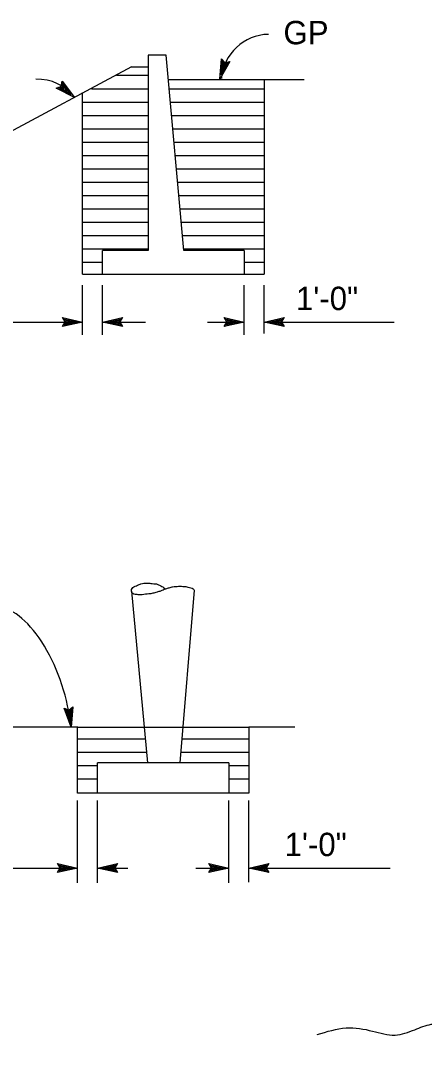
# Model space of a CAD drawing. Extents: x -894 to 866, y -476 to 714.
# Drawn here: x 65.6 to 186.6, y 125.5 to 433.3 of the extents above; entities that cross this region are included whole.
import ezdxf

# ---------------------------------------------------------------- set-up
doc = ezdxf.new("R2010")
doc.units = 0
for name, color, linetype in [('56 Stage 3 Anno', 7, 'Continuous'), ('57 Undefined', 7, 'Continuous'), ('59 Sndwall Anno', 7, 'Continuous'), ('60 Nongeo Data', 7, 'Continuous')]:
    doc.layers.add(name, color=color, linetype=linetype)

msp = doc.modelspace()

# ---------------------------------------------------------------- linework, layer by layer
at = {"layer": '56 Stage 3 Anno'}
for p, q in [((125.2929, 415.7623), (125.7728, 421.8895)), ((125.7724, 421.8891), (126.8114, 420.7359)), ((125.7728, 421.8891), (125.7728, 421.8891)), ((128.3264, 421.1096), (125.2929, 415.7623)), ((125.6957, 417.0938), (126.0476, 421.5599)), ((127.9228, 421.0064), (125.6965, 417.082)), ((126.1016, 418.404), (126.3276, 421.2891)), ((127.5106, 420.8879), (126.1016, 418.404)), ((126.5059, 419.7249), (126.6028, 420.9592)), ((127.1276, 420.8206), (126.5059, 419.7249)), ((126.8114, 420.7359), (128.3264, 421.1096)), ((128.3264, 421.1096), (128.3264, 421.1096)), ((125.2929, 415.7623), (125.2929, 415.7623)), ((81.7119, 410.236), (76.2788, 413.1096)), ((76.2792, 413.1096), (77.7501, 413.6045)), ((76.2792, 413.1096), (76.2792, 413.1096)), ((80.6497, 411.1344), (76.6907, 413.2308)), ((79.6084, 412.0273), (77.0505, 413.3804)), ((78.5568, 412.923), (77.4623, 413.5021)), ((77.7501, 413.6045), (78.0084, 415.1434)), ((77.7981, 413.9285), (78.5568, 412.923)), ((77.8883, 414.3068), (79.6084, 412.0273)), ((77.943, 414.732), (80.6607, 411.1304)), ((78.0084, 415.1434), (78.0084, 415.1434)), ((78.0084, 415.1434), (81.7119, 410.236)), ((81.7119, 410.236), (81.7119, 410.236)), ((84.1639, 339.1668), (84.1639, 354.1077)), ((90.1639, 339.1668), (90.1639, 354.1077)), ((132.6035, 339.1668), (132.6035, 354.1077)), ((138.6035, 339.5999), (138.6035, 354.1077)), ((44.1301, 343.0286), (84.1639, 343.0286)), ((84.1639, 343.0286), (78.1635, 341.6983)), ((78.9639, 343.0286), (78.1639, 344.3684)), ((78.1639, 344.3684), (78.1639, 344.3684)), ((78.1639, 344.3684), (84.1639, 343.0286)), ((78.1639, 341.6983), (78.9639, 343.0286)), ((78.3804, 344.0125), (82.7839, 343.029)), ((82.7729, 343.0251), (78.3985, 342.0577)), ((81.4009, 343.0306), (78.5757, 342.4042)), ((78.6139, 343.653), (81.4009, 343.0306)), ((78.7903, 343.3062), (80.0194, 343.0318)), ((80.0194, 343.0318), (78.8107, 342.7636)), ((84.1639, 343.0286), (84.1639, 343.0286)), ((90.1639, 343.0286), (96.1639, 344.3585)), ((96.1639, 341.6885), (90.1639, 343.0286)), ((90.1639, 343.0286), (90.1639, 343.0286)), ((90.1639, 343.0286), (102.986, 343.0286)), ((95.9474, 342.0444), (91.5439, 343.0278)), ((91.5549, 343.0322), (95.9293, 343.9991)), ((92.9269, 343.0262), (95.7517, 343.6526)), ((95.7135, 342.4038), (92.9269, 343.0262)), ((94.308, 343.0251), (95.5171, 343.2932)), ((95.5375, 342.7507), (94.308, 343.0251)), ((96.1639, 344.3585), (95.3639, 343.0286)), ((95.3639, 343.0286), (96.1639, 341.6885)), ((96.1639, 344.3585), (96.1639, 344.3585)), ((121.5586, 343.0286), (132.6035, 343.0286)), ((127.4035, 343.0286), (126.6035, 344.3684)), ((126.6035, 344.3684), (126.6035, 344.3684)), ((126.6035, 344.3684), (132.6035, 343.0286)), ((132.6035, 343.0286), (126.6035, 341.6983)), ((126.6035, 341.6983), (127.4035, 343.0286)), ((126.82, 344.0125), (131.2236, 343.029)), ((131.2125, 343.0251), (126.8385, 342.0577)), ((129.8409, 343.0306), (127.0157, 342.4042)), ((127.0539, 343.653), (129.8409, 343.0306)), ((127.2299, 343.3062), (128.4594, 343.0318)), ((128.4594, 343.0318), (127.2507, 342.7636)), ((132.6035, 343.0286), (132.6035, 343.0286)), ((138.6035, 343.0286), (144.6035, 344.3585)), ((144.6035, 341.6885), (138.6035, 343.0286)), ((138.6035, 343.0286), (138.6035, 343.0286)), ((138.6035, 343.0286), (177.6114, 343.0286)), ((144.387, 342.0444), (139.9834, 343.0278)), ((139.9945, 343.0322), (144.3689, 343.9991)), ((141.3665, 343.0262), (144.1913, 343.6526)), ((144.1531, 342.4038), (141.3665, 343.0262)), ((142.7476, 343.0251), (143.9567, 343.2932)), ((143.9771, 342.7507), (142.7476, 343.0251)), ((144.6035, 344.3585), (143.8035, 343.0286)), ((143.8035, 343.0286), (144.6035, 341.6885)), ((144.6035, 344.3585), (144.6035, 344.3585)), ((78.1639, 341.6983), (78.1639, 341.6983)), ((96.1639, 341.6885), (96.1639, 341.6885)), ((126.6035, 341.6983), (126.6035, 341.6983)), ((144.6035, 341.6885), (144.6035, 341.6885)), ((80.7127, 221.6647), (78.6048, 227.4375)), ((78.6048, 227.4375), (78.6048, 227.4375)), ((78.6048, 227.4375), (80.0284, 226.8194)), ((80.5261, 223.043), (78.9918, 227.2521)), ((80.3513, 224.4036), (79.3588, 227.1218)), ((80.1706, 225.7733), (79.7462, 226.9363)), ((80.0284, 226.8194), (81.2517, 227.7887)), ((80.2812, 227.0281), (80.1706, 225.7733)), ((80.6017, 227.2481), (80.3513, 224.4036)), ((80.9273, 227.5273), (80.5316, 223.0328)), ((81.2517, 227.7887), (80.7127, 221.6647)), ((81.2517, 227.7887), (81.2517, 227.7887)), ((80.7127, 221.6647), (80.7127, 221.6647)), ((82.6064, 175.0994), (82.6064, 199.7864)), ((88.6064, 175.0994), (88.6064, 199.7864)), ((127.9646, 175.0994), (127.9646, 199.7864)), ((133.9646, 175.301), (133.9646, 199.7864)), ((45.4197, 179.5112), (82.6064, 179.5112)), ((77.4064, 179.5112), (76.6064, 180.8514)), ((76.6064, 180.8514), (76.6064, 180.8514)), ((76.6064, 180.8514), (82.6064, 179.5112)), ((82.6064, 179.5112), (76.6064, 178.1813)), ((76.6064, 178.1813), (77.4064, 179.5112)), ((76.8229, 180.4955), (81.2265, 179.512)), ((81.2154, 179.5077), (76.8414, 178.5403)), ((79.8438, 179.5136), (77.0186, 178.8872)), ((77.0568, 180.1356), (79.8438, 179.5136)), ((77.2332, 179.7892), (78.4623, 179.5144)), ((78.4623, 179.5144), (77.2536, 179.2466)), ((82.6064, 179.5112), (82.6064, 179.5112)), ((88.6064, 179.5112), (94.6064, 180.8415)), ((94.6064, 178.1714), (88.6064, 179.5112)), ((88.6064, 179.5112), (88.6064, 179.5112)), ((88.6064, 179.5112), (97.7119, 179.5112)), ((94.3898, 178.5273), (89.9863, 179.5108)), ((89.9973, 179.5147), (94.3717, 180.4821)), ((91.369, 179.5092), (94.1942, 180.1352)), ((94.156, 178.8868), (91.369, 179.5092)), ((92.7505, 179.5081), (93.9595, 179.7762)), ((93.98, 179.2336), (92.7505, 179.5081)), ((94.6064, 180.8415), (93.8064, 179.5112)), ((93.8064, 179.5112), (94.6064, 178.1714)), ((94.6064, 180.8411), (94.6064, 180.8411)), ((118.0949, 179.5112), (127.9646, 179.5112)), ((122.7646, 179.5112), (121.9646, 180.8514)), ((121.9646, 180.8514), (121.9646, 180.8514)), ((121.9646, 180.8514), (127.9646, 179.5112)), ((127.9646, 179.5112), (121.9646, 178.1813)), ((121.9646, 178.1813), (122.7646, 179.5112)), ((122.1811, 180.4955), (126.5847, 179.512)), ((126.5736, 179.5077), (122.1992, 178.5403)), ((125.2016, 179.5136), (122.3768, 178.8872)), ((122.415, 180.1356), (125.2016, 179.5136)), ((122.591, 179.7892), (123.8205, 179.5144)), ((123.8205, 179.5144), (122.6114, 179.2466)), ((127.9646, 179.5112), (127.9646, 179.5112)), ((133.9646, 179.5112), (139.9645, 180.8415)), ((139.9645, 178.1714), (133.9646, 179.5112)), ((133.9646, 179.5112), (133.9646, 179.5112)), ((133.9646, 179.5112), (176.3218, 179.5112)), ((139.748, 178.5273), (135.3445, 179.5108)), ((135.3555, 179.5147), (139.7299, 180.4821)), ((136.7275, 179.5092), (139.5523, 180.1352)), ((139.5141, 178.8868), (136.7275, 179.5092)), ((138.109, 179.5081), (139.3177, 179.7762)), ((139.3382, 179.2336), (138.109, 179.5081)), ((139.9645, 180.8415), (139.1645, 179.5112)), ((139.1645, 179.5112), (139.9645, 178.1714)), ((139.9645, 180.8411), (139.9645, 180.8411)), ((76.6064, 178.1813), (76.6064, 178.1813)), ((94.6064, 178.1714), (94.6064, 178.1714)), ((121.9646, 178.1813), (121.9646, 178.1813)), ((139.9645, 178.1714), (139.9645, 178.1714))]:
    msp.add_line(p, q, dxfattribs=at)
for centre, start, end in [((140.1739, 414.7244), 91.129, 174.920761), ((70.4679, 401.3185), 38.624539, 91.102286)]:
    msp.add_arc(centre, 14.4718, start, end, dxfattribs=at)
msp.add_ellipse((64.6956, 228.3269), major_axis=(8.5566, -29.1791), ratio=0.47540076, start_param=1.20417489, end_param=2.94559383, dxfattribs=at)
at = {"layer": '59 Sndwall Anno'}
for points in [[(94.317, 416.9285), (103.8186, 416.9285)], [(86.819, 412.9285), (103.8186, 412.9285)], [(110.1433, 412.9285), (138.6035, 412.9285)], [(84.1639, 408.9285), (103.8186, 408.9285)], [(110.504, 408.9285), (138.6035, 408.9285)], [(84.1639, 404.9285), (103.8186, 404.9285)], [(110.8646, 404.9285), (138.6035, 404.9285)], [(84.1639, 400.9285), (103.8186, 400.9285)], [(111.2252, 400.9285), (138.6035, 400.9285)], [(84.1639, 396.9285), (103.8186, 396.9285)], [(111.5859, 396.9285), (138.6035, 396.9285)], [(84.1639, 392.9285), (103.8186, 392.9285)], [(111.9465, 392.9285), (138.6035, 392.9285)], [(84.1639, 388.9285), (103.8186, 388.9285)], [(112.3075, 388.9285), (138.6035, 388.9285)], [(84.1639, 384.9285), (103.8186, 384.9285)], [(112.6681, 384.9285), (138.6035, 384.9285)], [(84.1639, 380.9285), (103.8186, 380.9285)], [(113.0288, 380.9285), (138.6035, 380.9285)], [(84.1639, 376.9285), (103.8186, 376.9285)], [(113.3894, 376.9285), (138.6035, 376.9285)], [(84.1639, 372.9285), (103.8186, 372.9285)], [(113.75, 372.9285), (138.6035, 372.9285)], [(84.1639, 368.9286), (103.8186, 368.9286)], [(114.1111, 368.9286), (138.6035, 368.9286)], [(84.1639, 364.9286), (103.8186, 364.9286)], [(114.4717, 364.9286), (138.6035, 364.9286)], [(84.1639, 360.9286), (90.1639, 360.9286)], [(132.6035, 360.9286), (138.6035, 360.9286)], [(82.6064, 218.2241), (103.0028, 218.2241)], [(114.1233, 218.2241), (133.9646, 218.2241)], [(82.6064, 214.2241), (103.4434, 214.2241)], [(113.5729, 214.2241), (133.9646, 214.2241)], [(82.6064, 210.2241), (88.6064, 210.2241)], [(127.9646, 210.2241), (133.9646, 210.2241)], [(82.6064, 206.2242), (88.6064, 206.2242)], [(127.9646, 206.2242), (133.9646, 206.2242)]]:
    msp.add_lwpolyline(points, dxfattribs=at)
msp.add_spline([(154.5204, 129.6156), (163.207, 131.6267), (171.1094, 130.6641), (177.8271, 129.4995), (183.7495, 131.1042), (188.6845, 132.7058), (196.5873, 131.3471), (203.3069, 129.1924), (209.6298, 127.8283), (219.1116, 127.0692), (224.8329, 130.6538), (232.9285, 132.0688), (242.2104, 132.4971), (245.1726, 132.9034), (253.4683, 132.7345), (259.1958, 132.9527), (265.7182, 130.5991), (273.4281, 126.8633), (280.7308, 129.6613), (292.5725, 134.6538), (296.3253, 134.6668), (304.2284, 133.1101), (310.9469, 131.5495), (316.876, 129.3916), (325.1705, 130.0149), (332.2799, 130.6338), (342.1551, 130.8664), (349.0692, 130.2964), (357.9586, 129.5353), (366.8452, 130.3586), (373.7566, 131.1751), (381.0656, 130.6066), (391.7262, 133.4164), (404.7565, 128.0452), (413.6463, 127.0861), (420.56, 135.1015), (433.1998, 127.1546), (439.9167, 134.7731), (448.2171, 132.2278), (459.8694, 132.6645), (466.5871, 131.4999), (480.8095, 130.5593), (491.8678, 131.9845), (500.9496, 133.9967), (509.4437, 133.4322), (515.5681, 132.6613), (523.2716, 132.2924), (534.3319, 132.529), (545.194, 133.1613), (554.081, 133.7865)], degree=3, dxfattribs=at)
at = {"layer": '60 Nongeo Data'}
for p, q in [((103.8186, 422.9202), (103.8186, 364.4723)), ((109.2386, 422.9202), (103.8186, 422.9202)), ((114.5126, 364.4723), (109.2386, 422.9603)), ((98.7855, 419.48), (59.2797, 398.2545)), ((98.7855, 419.48), (103.8186, 419.48)), ((109.9796, 415.7194), (150.5389, 415.7194)), ((138.6035, 415.7194), (138.6035, 357.3805)), ((84.1639, 357.3805), (84.1639, 411.7482)), ((103.8186, 364.4723), (90.1639, 364.4723)), ((90.1639, 357.3805), (90.1639, 364.4723)), ((132.6035, 364.4723), (114.5126, 364.4723)), ((132.6035, 364.4723), (132.6035, 357.3805)), ((84.1639, 357.3805), (138.6035, 357.3805)), ((98.8705, 262.4339), (103.6201, 210.9942)), ((117.5898, 262.7544), (113.3524, 210.9942)), ((82.7395, 221.7037), (58.1474, 221.7037)), ((82.6064, 201.8923), (82.6064, 221.7037)), ((82.88, 221.7037), (134.0697, 221.7037)), ((147.7972, 221.7037), (133.9646, 221.7037)), ((133.9646, 221.7037), (133.9646, 201.8923)), ((127.9646, 210.9942), (88.6064, 210.9942)), ((88.6064, 201.8923), (88.6064, 210.9942)), ((127.9646, 210.9942), (127.9646, 201.8923)), ((133.9646, 201.8923), (82.6064, 201.8923))]:
    msp.add_line(p, q, dxfattribs=at)
msp.add_spline([(117.6063, 262.8185), (117.0126, 263.1988), (116.1595, 263.3969), (115.5067, 263.6461), (114.8544, 263.7445), (113.4996, 263.7902), (112.8977, 263.7882), (112.0953, 263.7347), (111.1422, 263.6811), (110.039, 263.3756), (109.0363, 263.0701), (107.5323, 262.4614), (106.4792, 262.1559), (105.1756, 261.7992), (104.0221, 261.5941), (103.0186, 261.5402), (102.0658, 261.3859), (101.3634, 261.3331), (100.2599, 261.43), (99.5067, 261.578), (99.0548, 261.8784), (98.8532, 262.4311), (98.852, 262.9339), (99.202, 263.539), (99.904, 263.8933), (100.656, 264.2481), (101.6583, 264.654), (102.5111, 264.8079), (103.5646, 264.8618), (104.6182, 264.765), (105.4713, 264.6673), (106.5248, 264.5201), (107.3788, 264.1209), (107.8807, 263.8709), (109.017, 263.1166)], degree=3, dxfattribs=at)

# ---------------------------------------------------------------- texts
at = {"layer": '57 Undefined'}
for s, p in [('GP', (144.3748, 426.2225)), ('1\'-0"', (148.1268, 346.6213)), ('1\'-0"', (144.7171, 183.0862))]:
    msp.add_text(s, height=7, dxfattribs=at).set_placement(p)

doc.saveas('drawing.dxf')
